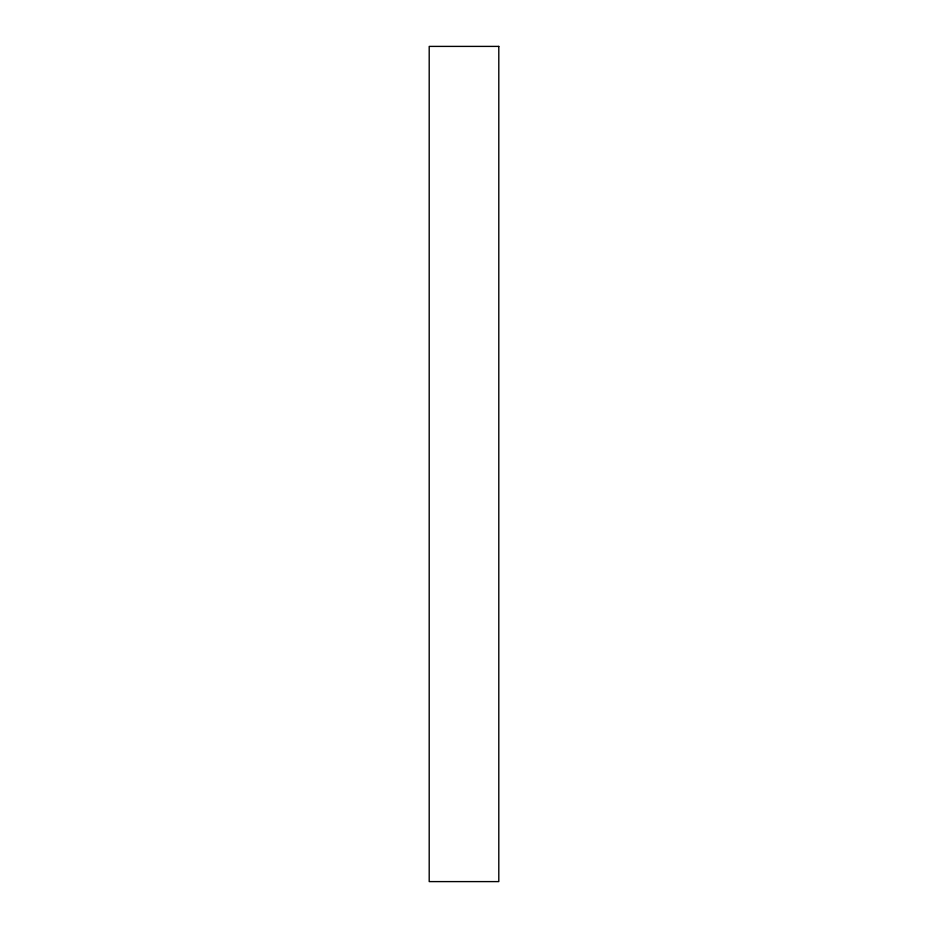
<?xml version="1.0" encoding="UTF-8"?>
<svg xmlns="http://www.w3.org/2000/svg" width="928" height="928" viewBox="0 0 928 928"><rect width="100%" height="100%" fill="white"/><g stroke="black" fill="none" stroke-linecap="round" stroke-linejoin="round"><path stroke-width="1.39" d="M498.8 46.4L429.2 46.4L429.2 881.6L498.8 881.6L498.8 46.4"/></g></svg>
